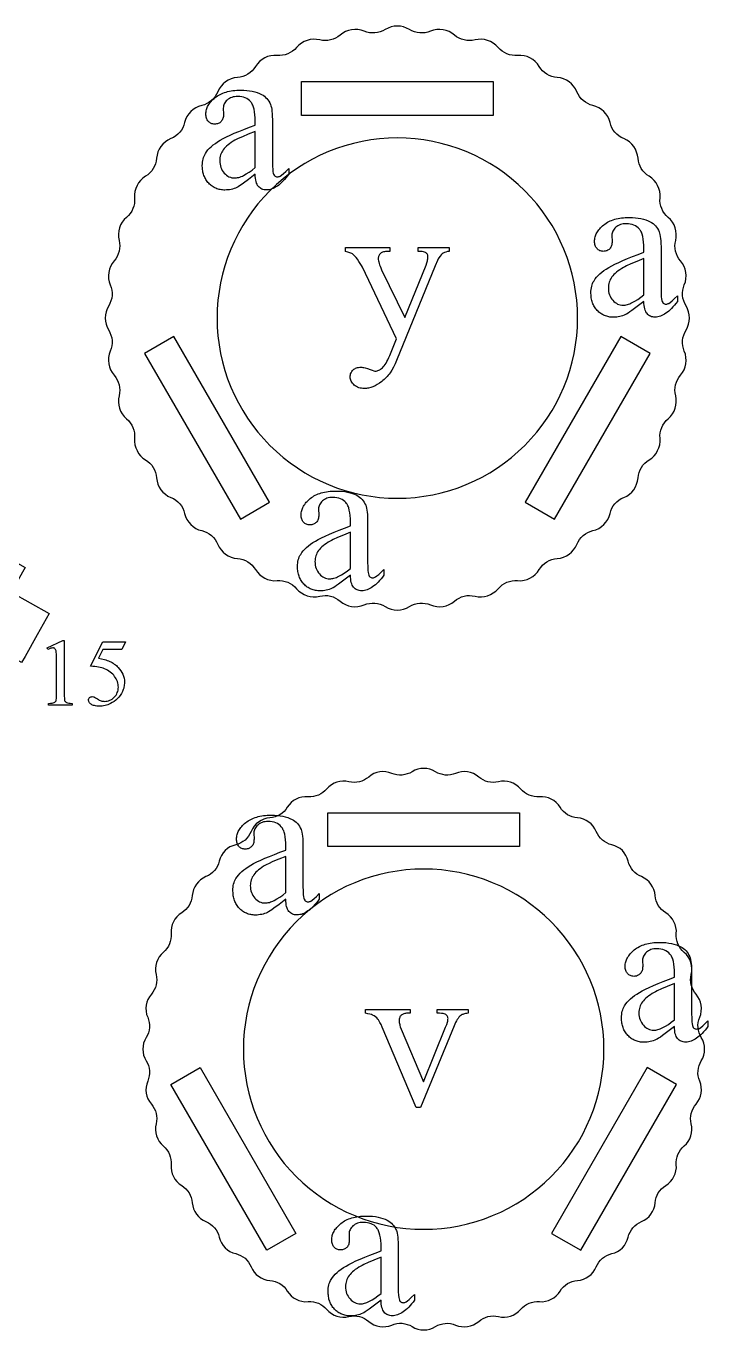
# Model space of a CAD drawing. Extents: x 7 to 905, y -397 to 592.
# Drawn here: x 419 to 515.9, y 305.8 to 491 of the extents above; entities that cross this region are included whole.
import ezdxf

# ---------------------------------------------------------------- set-up
doc = ezdxf.new("R2010")
doc.units = 0
doc.header["$MEASUREMENT"] = 0
for name, color, linetype in [('EXT', 1, 'CONTINUOUS'), ('INT', 5, 'CONTINUOUS'), ('POCKET_2_4MM', 3, 'CONTINUOUS'), ('TEXT', 18, 'CONTINUOUS')]:
    doc.layers.add(name, color=color, linetype=linetype)

msp = doc.modelspace()

# ---------------------------------------------------------------- linework, layer by layer
at = {"layer": 'EXT'}
for points in [[(430.98, 444.84, 0.286149), (431.52, 441.44, -0.244114), (432.22, 438.52, 0.286149), (433.28, 435.25, -0.244114), (434.43, 432.47, 0.286149), (436, 429.4, -0.244114), (437.56, 426.85, 0.286149), (439.59, 424.06, -0.244114), (441.54, 421.78, 0.286149), (443.97, 419.34, -0.244114), (446.25, 417.39, 0.286149), (449.04, 415.37, -0.244114), (451.6, 413.8, 0.286149), (454.67, 412.24, -0.244114), (457.44, 411.09, 0.286149), (460.72, 410.03, -0.244114), (463.63, 409.33, 0.286149), (467.03, 408.79, -0.244114), (470.03, 408.55, 0.286149), (473.47, 408.55, -0.244114), (476.46, 408.79, 0.286149), (479.86, 409.33, -0.244114), (482.78, 410.03, 0.286149), (486.06, 411.09, -0.244114), (488.83, 412.24, 0.286149), (491.9, 413.8, -0.244114), (494.45, 415.37, 0.286149), (497.24, 417.39, -0.244114), (499.52, 419.34, 0.286149), (501.96, 421.78, -0.244114), (503.91, 424.06, 0.286149), (505.93, 426.85, -0.244114), (507.5, 429.4, 0.286149), (509.06, 432.47, -0.244114), (510.21, 435.25, 0.286149), (511.28, 438.52, -0.244114), (511.98, 441.44, 0.286149), (512.51, 444.84, -0.244114), (512.75, 447.83, 0.286149), (512.75, 451.28, -0.244114), (512.51, 454.27, 0.286149), (511.98, 457.67, -0.244114), (511.28, 460.59, 0.286149), (510.21, 463.86, -0.244114), (509.06, 466.63, 0.286149), (507.5, 469.7, -0.244114), (505.93, 472.26, 0.286149), (503.91, 475.05, -0.244114), (501.96, 477.33, 0.286149), (499.52, 479.76, -0.244114), (497.24, 481.71, 0.286149), (494.45, 483.74, -0.244114), (491.9, 485.31, 0.286149), (488.83, 486.87, -0.244114), (486.06, 488.02, 0.286149), (482.78, 489.08, -0.244114), (479.86, 489.78, 0.286149), (476.46, 490.32, -0.244114), (473.47, 490.56, 0.286149), (470.03, 490.56, -0.244114), (467.03, 490.32, 0.286149), (463.63, 489.78, -0.244114), (460.72, 489.08, 0.286149), (457.44, 488.02, -0.244114), (454.67, 486.87, 0.286149), (451.6, 485.31, -0.244114), (449.04, 483.74, 0.286149), (446.25, 481.71, -0.244114), (443.97, 479.76, 0.286149), (441.54, 477.33, -0.244114), (439.59, 475.05, 0.286149), (437.56, 472.26, -0.244114), (436, 469.7, 0.286149), (434.43, 466.63, -0.244114), (433.28, 463.86, 0.286149), (432.22, 460.59, -0.244114), (431.52, 457.67, 0.286149), (430.98, 454.27, -0.244114), (430.75, 451.28, 0.286149), (430.75, 447.83, -0.244114)], [(418.39, 400.62), (412.99, 403.66), (411.02, 400.17), (406.33, 402.83), (381.73, 402.83), (381.73, 410.83, 1), (376.93, 410.83), (376.93, 410.83), (376.93, 402.83), (370.53, 402.83), (370.53, 418.83), (410.53, 418.83), (418.89, 414.1), (416.92, 410.62), (422.32, 407.57), (420.61, 404.52), (418.89, 401.48)], [(436.29, 341.12, 0.286149), (436.81, 337.85, -0.244114), (437.49, 335.04, 0.286149), (438.51, 331.9, -0.244114), (439.61, 329.23, 0.286149), (441.12, 326.28, -0.244114), (442.62, 323.82, 0.286149), (444.57, 321.14, -0.244114), (446.44, 318.95, 0.286149), (448.79, 316.6, -0.244114), (450.98, 314.73, 0.286149), (453.66, 312.78, -0.244114), (456.12, 311.28, 0.286149), (459.07, 309.77, -0.244114), (461.73, 308.67, 0.286149), (464.88, 307.65, -0.244114), (467.69, 306.97, 0.286149), (470.96, 306.45, -0.244114), (473.84, 306.23, 0.286149), (477.15, 306.23, -0.244114), (480.02, 306.45, 0.286149), (483.3, 306.97, -0.244114), (486.1, 307.65, 0.286149), (489.25, 308.67, -0.244114), (491.92, 309.77, 0.286149), (494.87, 311.28, -0.244114), (497.33, 312.78, 0.286149), (500.01, 314.73, -0.244114), (502.2, 316.6, 0.286149), (504.54, 318.95, -0.244114), (506.42, 321.14, 0.286149), (508.36, 323.82, -0.244114), (509.87, 326.28, 0.286149), (511.37, 329.23, -0.244114), (512.48, 331.9, 0.286149), (513.5, 335.04, -0.244114), (514.17, 337.85, 0.286149), (514.69, 341.12, -0.244114), (514.92, 344, 0.286149), (514.92, 347.31, -0.244114), (514.69, 350.18, 0.286149), (514.17, 353.46, -0.244114), (513.5, 356.26, 0.286149), (512.48, 359.41, -0.244114), (511.37, 362.08, 0.286149), (509.87, 365.03, -0.244114), (508.36, 367.49, 0.286149), (506.42, 370.17, -0.244114), (504.54, 372.36, 0.286149), (502.2, 374.7, -0.244114), (500.01, 376.58, 0.286149), (497.33, 378.52, -0.244114), (494.87, 380.03, 0.286149), (491.92, 381.53, -0.244114), (489.25, 382.64, 0.286149), (486.1, 383.66, -0.244114), (483.3, 384.33, 0.286149), (480.02, 384.85, -0.244114), (477.15, 385.08, 0.286149), (473.84, 385.08, -0.244114), (470.96, 384.85, 0.286149), (467.69, 384.33, -0.244114), (464.88, 383.66, 0.286149), (461.73, 382.64, -0.244114), (459.07, 381.53, 0.286149), (456.12, 380.03, -0.244114), (453.66, 378.52, 0.286149), (450.98, 376.58, -0.244114), (448.79, 374.7, 0.286149), (446.44, 372.36, -0.244114), (444.57, 370.17, 0.286149), (442.62, 367.49, -0.244114), (441.12, 365.03, 0.286149), (439.61, 362.08, -0.244114), (438.51, 359.41, 0.286149), (437.49, 356.26, -0.244114), (436.81, 353.46, 0.286149), (436.29, 350.18, -0.244114), (436.07, 347.31, 0.286149), (436.07, 344, -0.244114)]]:
    msp.add_lwpolyline(points, format="xyb", close=True, dxfattribs=at)
at = {"layer": 'INT'}
for points in [[(458.15, 478.35), (458.15, 483.15), (485.35, 483.15), (485.35, 478.35)], [(449.45, 420.98), (453.61, 423.38), (440.01, 446.93), (435.85, 444.53)], [(494.05, 420.98), (507.65, 444.53), (503.49, 446.93), (489.89, 423.38)]]:
    msp.add_lwpolyline(points, close=True, dxfattribs=at)
for points in [[(471.75, 475.15, 0.414214), (446.15, 449.55, 0.414214), (471.75, 423.95, 0.414214), (497.35, 449.55, 0.414214)], [(475.49, 371.25, 0.414214), (449.89, 345.65, 0.414214), (475.49, 320.05, 0.414214), (501.09, 345.65, 0.414214)]]:
    msp.add_lwpolyline(points, format="xyb", close=True, dxfattribs=at)
at = {"layer": 'POCKET_2_4MM'}
for points in [[(461.89, 374.45), (461.89, 379.25), (489.09, 379.25), (489.09, 374.45)], [(453.19, 317.08), (439.59, 340.63), (443.75, 343.03), (457.35, 319.48)], [(497.79, 317.08), (511.39, 340.63), (507.23, 343.03), (493.63, 319.48)]]:
    msp.add_lwpolyline(points, close=True, dxfattribs=at)
at = {"layer": 'TEXT'}
for points in [[(451.57, 469.98), (450.63, 469.26), (449.88, 468.71), (449.58, 468.5), (449.32, 468.33), (449.12, 468.2), (448.96, 468.12), (448.76, 468.03), (448.56, 467.96), (448.35, 467.89), (448.14, 467.84), (447.92, 467.8), (447.71, 467.77), (447.49, 467.76), (447.26, 467.75), (447.09, 467.75), (446.92, 467.76), (446.76, 467.78), (446.59, 467.81), (446.44, 467.84), (446.28, 467.88), (446.13, 467.93), (445.99, 467.99), (445.84, 468.05), (445.71, 468.12), (445.57, 468.2), (445.44, 468.29), (445.31, 468.38), (445.19, 468.48), (445.07, 468.59), (444.96, 468.71), (444.85, 468.83), (444.74, 468.96), (444.65, 469.09), (444.56, 469.23), (444.48, 469.37), (444.4, 469.51), (444.34, 469.66), (444.28, 469.82), (444.22, 469.98), (444.18, 470.14), (444.14, 470.31), (444.11, 470.49), (444.08, 470.67), (444.06, 470.85), (444.05, 471.23), (444.06, 471.47), (444.08, 471.71), (444.11, 471.93), (444.16, 472.15), (444.22, 472.36), (444.3, 472.56), (444.39, 472.76), (444.49, 472.94), (444.66, 473.19), (444.85, 473.44), (445.07, 473.68), (445.32, 473.91), (445.6, 474.15), (445.9, 474.38), (446.23, 474.61), (446.59, 474.83), (447, 475.06), (447.47, 475.3), (447.99, 475.55), (448.59, 475.81), (449.24, 476.09), (449.95, 476.37), (450.73, 476.67), (451.57, 476.98), (451.57, 477.51), (451.56, 478), (451.53, 478.44), (451.48, 478.85), (451.41, 479.22), (451.32, 479.54), (451.27, 479.69), (451.21, 479.83), (451.15, 479.96), (451.08, 480.08), (451.01, 480.19), (450.93, 480.29), (450.76, 480.46), (450.57, 480.62), (450.37, 480.75), (450.14, 480.85), (449.9, 480.93), (449.64, 480.99), (449.36, 481.03), (449.06, 481.04), (448.84, 481.03), (448.62, 481.01), (448.42, 480.97), (448.23, 480.91), (448.05, 480.84), (447.89, 480.76), (447.73, 480.65), (447.59, 480.54), (447.46, 480.41), (447.34, 480.28), (447.25, 480.14), (447.17, 480), (447.11, 479.85), (447.06, 479.7), (447.04, 479.55), (447.03, 479.39), (447.06, 478.53), (447.05, 478.37), (447.04, 478.21), (447.01, 478.07), (446.97, 477.93), (446.92, 477.8), (446.86, 477.69), (446.79, 477.58), (446.71, 477.48), (446.62, 477.4), (446.52, 477.32), (446.42, 477.26), (446.31, 477.21), (446.19, 477.17), (446.07, 477.14), (445.94, 477.12), (445.8, 477.12), (445.67, 477.12), (445.54, 477.14), (445.42, 477.17), (445.31, 477.21), (445.2, 477.27), (445.1, 477.33), (445, 477.41), (444.91, 477.5), (444.83, 477.6), (444.76, 477.71), (444.7, 477.83), (444.65, 477.95), (444.61, 478.09), (444.59, 478.23), (444.57, 478.38), (444.57, 478.55), (444.57, 478.7), (444.59, 478.86), (444.61, 479.01), (444.65, 479.17), (444.69, 479.32), (444.75, 479.47), (444.81, 479.62), (444.89, 479.76), (444.98, 479.91), (445.07, 480.05), (445.18, 480.19), (445.3, 480.33), (445.42, 480.47), (445.56, 480.61), (445.71, 480.74), (445.86, 480.88), (446.03, 481.01), (446.2, 481.13), (446.39, 481.24), (446.58, 481.34), (446.78, 481.44), (446.98, 481.52), (447.2, 481.6), (447.42, 481.67), (447.65, 481.74), (447.89, 481.79), (448.14, 481.83), (448.4, 481.87), (448.66, 481.9), (448.94, 481.92), (449.22, 481.93), (449.51, 481.94), (449.95, 481.93), (450.37, 481.9), (450.76, 481.85), (451.14, 481.79), (451.5, 481.7), (451.84, 481.6), (452.16, 481.48), (452.46, 481.33), (452.67, 481.21), (452.86, 481.07), (453.04, 480.92), (453.21, 480.75), (453.37, 480.56), (453.5, 480.36), (453.63, 480.14), (453.74, 479.9), (453.8, 479.72), (453.86, 479.5), (453.9, 479.24), (453.94, 478.94), (453.97, 478.59), (453.99, 478.21), (454, 477.78), (454, 477.31), (454, 472.72), (454.01, 471.85), (454.02, 471.16), (454.05, 470.66), (454.08, 470.35), (454.12, 470.15), (454.18, 469.99), (454.24, 469.86), (454.28, 469.81), (454.32, 469.77), (454.41, 469.71), (454.5, 469.66), (454.61, 469.63), (454.71, 469.62), (454.83, 469.63), (454.93, 469.65), (455.03, 469.68), (455.13, 469.73), (455.32, 469.87), (455.58, 470.09), (455.91, 470.4), (456.32, 470.8), (456.32, 469.98), (456.11, 469.71), (455.91, 469.46), (455.71, 469.23), (455.5, 469.01), (455.3, 468.81), (455.1, 468.63), (454.9, 468.46), (454.71, 468.32), (454.51, 468.19), (454.31, 468.08), (454.12, 467.98), (453.93, 467.9), (453.73, 467.84), (453.54, 467.8), (453.35, 467.77), (453.16, 467.76), (452.99, 467.77), (452.82, 467.8), (452.66, 467.84), (452.51, 467.89), (452.38, 467.96), (452.25, 468.05), (452.12, 468.15), (452.01, 468.27), (451.91, 468.4), (451.83, 468.56), (451.75, 468.74), (451.69, 468.94), (451.64, 469.17), (451.6, 469.42), (451.58, 469.69)], [(451.57, 470.94), (451.57, 476.08), (450.56, 475.67), (449.74, 475.33), (449.12, 475.05), (448.88, 474.93), (448.69, 474.83), (448.41, 474.67), (448.15, 474.5), (447.91, 474.33), (447.7, 474.17), (447.5, 474), (447.32, 473.82), (447.16, 473.65), (447.03, 473.47), (446.91, 473.29), (446.81, 473.11), (446.72, 472.92), (446.65, 472.73), (446.6, 472.54), (446.56, 472.34), (446.53, 472.13), (446.53, 471.92), (446.54, 471.66), (446.57, 471.42), (446.62, 471.18), (446.69, 470.95), (446.77, 470.74), (446.88, 470.53), (447.01, 470.34), (447.16, 470.16), (447.32, 470), (447.49, 469.85), (447.66, 469.73), (447.84, 469.64), (448.03, 469.56), (448.22, 469.5), (448.42, 469.47), (448.62, 469.46), (448.76, 469.47), (448.91, 469.48), (449.07, 469.51), (449.23, 469.55), (449.39, 469.6), (449.56, 469.67), (449.74, 469.74), (449.92, 469.83), (450.3, 470.04), (450.7, 470.29), (451.12, 470.59)], [(506.77, 451.9), (505.82, 451.18), (505.07, 450.63), (504.77, 450.42), (504.52, 450.25), (504.31, 450.12), (504.16, 450.04), (503.96, 449.95), (503.75, 449.88), (503.54, 449.81), (503.33, 449.76), (503.12, 449.72), (502.9, 449.69), (502.68, 449.67), (502.46, 449.67), (502.29, 449.67), (502.12, 449.68), (501.95, 449.7), (501.79, 449.73), (501.63, 449.76), (501.48, 449.8), (501.33, 449.85), (501.18, 449.91), (501.04, 449.97), (500.9, 450.04), (500.77, 450.12), (500.64, 450.21), (500.51, 450.3), (500.39, 450.4), (500.27, 450.51), (500.15, 450.63), (500.04, 450.75), (499.94, 450.88), (499.84, 451.01), (499.75, 451.14), (499.67, 451.29), (499.6, 451.43), (499.53, 451.58), (499.47, 451.74), (499.42, 451.9), (499.37, 452.06), (499.33, 452.23), (499.3, 452.41), (499.28, 452.58), (499.26, 452.77), (499.24, 453.15), (499.25, 453.39), (499.27, 453.63), (499.31, 453.85), (499.36, 454.07), (499.42, 454.28), (499.49, 454.48), (499.58, 454.68), (499.69, 454.86), (499.85, 455.11), (500.05, 455.35), (500.27, 455.6), (500.51, 455.83), (500.79, 456.07), (501.1, 456.3), (501.43, 456.52), (501.79, 456.75), (502.19, 456.98), (502.66, 457.21), (503.19, 457.47), (503.78, 457.73), (504.43, 458), (505.15, 458.29), (505.93, 458.59), (506.77, 458.9), (506.77, 459.43), (506.76, 459.92), (506.73, 460.36), (506.68, 460.77), (506.61, 461.14), (506.52, 461.46), (506.46, 461.61), (506.41, 461.75), (506.34, 461.88), (506.28, 462), (506.2, 462.11), (506.12, 462.21), (505.96, 462.38), (505.77, 462.53), (505.56, 462.66), (505.34, 462.77), (505.1, 462.85), (504.83, 462.91), (504.56, 462.95), (504.26, 462.96), (504.03, 462.95), (503.82, 462.93), (503.62, 462.89), (503.43, 462.83), (503.25, 462.76), (503.08, 462.68), (502.93, 462.57), (502.78, 462.46), (502.65, 462.33), (502.54, 462.2), (502.44, 462.06), (502.36, 461.92), (502.3, 461.77), (502.26, 461.62), (502.23, 461.47), (502.22, 461.31), (502.25, 460.45), (502.25, 460.29), (502.23, 460.13), (502.2, 459.98), (502.17, 459.85), (502.12, 459.72), (502.06, 459.61), (501.99, 459.5), (501.91, 459.4), (501.82, 459.32), (501.72, 459.24), (501.62, 459.18), (501.51, 459.13), (501.39, 459.09), (501.27, 459.06), (501.14, 459.04), (501, 459.03), (500.87, 459.04), (500.74, 459.06), (500.62, 459.09), (500.5, 459.13), (500.4, 459.18), (500.29, 459.25), (500.2, 459.33), (500.11, 459.42), (500.03, 459.52), (499.96, 459.63), (499.9, 459.74), (499.85, 459.87), (499.81, 460.01), (499.78, 460.15), (499.77, 460.3), (499.76, 460.46), (499.77, 460.62), (499.78, 460.78), (499.81, 460.93), (499.84, 461.09), (499.89, 461.24), (499.94, 461.39), (500.01, 461.54), (500.09, 461.68), (500.17, 461.83), (500.27, 461.97), (500.37, 462.11), (500.49, 462.25), (500.62, 462.39), (500.75, 462.53), (500.9, 462.66), (501.06, 462.8), (501.22, 462.92), (501.4, 463.04), (501.58, 463.16), (501.77, 463.26), (501.97, 463.36), (502.18, 463.44), (502.39, 463.52), (502.62, 463.59), (502.85, 463.65), (503.09, 463.71), (503.34, 463.75), (503.59, 463.79), (503.86, 463.82), (504.13, 463.84), (504.41, 463.85), (504.7, 463.86), (505.14, 463.85), (505.56, 463.82), (505.96, 463.77), (506.34, 463.71), (506.7, 463.62), (507.04, 463.52), (507.35, 463.39), (507.65, 463.25), (507.86, 463.13), (508.06, 462.99), (508.24, 462.84), (508.41, 462.67), (508.56, 462.48), (508.7, 462.28), (508.82, 462.06), (508.93, 461.82), (509, 461.64), (509.05, 461.42), (509.1, 461.16), (509.13, 460.86), (509.16, 460.51), (509.18, 460.12), (509.2, 459.7), (509.2, 459.23), (509.2, 454.64), (509.2, 453.77), (509.22, 453.08), (509.24, 452.58), (509.27, 452.27), (509.32, 452.07), (509.37, 451.91), (509.44, 451.78), (509.48, 451.73), (509.52, 451.69), (509.61, 451.62), (509.7, 451.58), (509.8, 451.55), (509.91, 451.54), (510.02, 451.55), (510.13, 451.57), (510.23, 451.6), (510.32, 451.64), (510.51, 451.78), (510.77, 452.01), (511.11, 452.32), (511.52, 452.72), (511.52, 451.9), (511.31, 451.63), (511.11, 451.38), (510.9, 451.14), (510.7, 450.93), (510.5, 450.73), (510.3, 450.55), (510.1, 450.38), (509.9, 450.24), (509.7, 450.11), (509.51, 449.99), (509.31, 449.9), (509.12, 449.82), (508.93, 449.76), (508.74, 449.72), (508.55, 449.69), (508.36, 449.68), (508.18, 449.69), (508.02, 449.71), (507.86, 449.75), (507.71, 449.81), (507.57, 449.88), (507.44, 449.97), (507.32, 450.07), (507.21, 450.18), (507.11, 450.32), (507.02, 450.48), (506.95, 450.66), (506.88, 450.86), (506.84, 451.09), (506.8, 451.34), (506.78, 451.6)], [(464.37, 459.57), (470.67, 459.57), (470.67, 459.02), (470.36, 459.02), (470.2, 459.02), (470.05, 459), (469.91, 458.98), (469.78, 458.95), (469.66, 458.91), (469.55, 458.86), (469.45, 458.8), (469.37, 458.74), (469.29, 458.66), (469.22, 458.58), (469.16, 458.5), (469.12, 458.41), (469.08, 458.32), (469.05, 458.22), (469.04, 458.12), (469.03, 458.02), (469.04, 457.87), (469.06, 457.7), (469.1, 457.53), (469.16, 457.33), (469.22, 457.13), (469.31, 456.91), (469.41, 456.67), (469.52, 456.43), (472.81, 449.61), (475.83, 457.08), (475.94, 457.38), (476.02, 457.68), (476.05, 457.83), (476.07, 457.97), (476.08, 458.12), (476.08, 458.27), (476.08, 458.4), (476.06, 458.5), (476.03, 458.59), (475.98, 458.67), (475.91, 458.75), (475.83, 458.81), (475.73, 458.87), (475.61, 458.93), (475.46, 458.97), (475.27, 459), (475.02, 459.02), (474.73, 459.02), (474.73, 459.57), (479.12, 459.57), (479.12, 459.02), (478.87, 458.99), (478.64, 458.93), (478.44, 458.87), (478.28, 458.79), (478.13, 458.68), (477.97, 458.53), (477.81, 458.35), (477.63, 458.12), (477.55, 457.97), (477.44, 457.74), (477.13, 456.99), (471.63, 443.51), (471.42, 443.03), (471.2, 442.59), (470.96, 442.17), (470.71, 441.78), (470.58, 441.6), (470.44, 441.43), (470.3, 441.26), (470.16, 441.1), (470.01, 440.95), (469.86, 440.81), (469.7, 440.67), (469.54, 440.54), (469.22, 440.31), (468.9, 440.1), (468.59, 439.93), (468.28, 439.79), (467.97, 439.68), (467.66, 439.6), (467.51, 439.57), (467.36, 439.55), (467.21, 439.54), (467.06, 439.54), (466.84, 439.55), (466.64, 439.57), (466.45, 439.61), (466.26, 439.66), (466.09, 439.73), (465.93, 439.82), (465.77, 439.92), (465.63, 440.04), (465.5, 440.17), (465.38, 440.3), (465.29, 440.44), (465.21, 440.58), (465.15, 440.72), (465.1, 440.88), (465.07, 441.03), (465.07, 441.19), (465.07, 441.34), (465.09, 441.49), (465.12, 441.62), (465.17, 441.75), (465.22, 441.87), (465.29, 441.98), (465.38, 442.09), (465.47, 442.19), (465.58, 442.27), (465.69, 442.35), (465.82, 442.42), (465.95, 442.47), (466.1, 442.51), (466.25, 442.54), (466.41, 442.56), (466.59, 442.56), (466.71, 442.56), (466.85, 442.54), (467, 442.52), (467.16, 442.48), (467.51, 442.38), (467.91, 442.24), (468.18, 442.14), (468.39, 442.07), (468.55, 442.03), (468.65, 442.02), (468.76, 442.02), (468.88, 442.05), (468.99, 442.08), (469.11, 442.13), (469.24, 442.2), (469.36, 442.27), (469.49, 442.37), (469.62, 442.47), (469.75, 442.6), (469.88, 442.76), (470.01, 442.94), (470.14, 443.15), (470.27, 443.38), (470.41, 443.64), (470.54, 443.93), (470.67, 444.24), (471.63, 446.59), (466.78, 456.78), (466.65, 457.02), (466.49, 457.29), (466.3, 457.59), (466.07, 457.92), (465.89, 458.15), (465.73, 458.35), (465.59, 458.5), (465.46, 458.61), (465.37, 458.67), (465.27, 458.72), (465.02, 458.83), (464.72, 458.93), (464.37, 459.02)], [(506.77, 452.85), (506.77, 458), (505.75, 457.59), (504.93, 457.25), (504.31, 456.96), (504.08, 456.85), (503.89, 456.75), (503.61, 456.58), (503.35, 456.42), (503.11, 456.25), (502.89, 456.08), (502.69, 455.91), (502.52, 455.74), (502.36, 455.57), (502.22, 455.39), (502.11, 455.21), (502, 455.03), (501.92, 454.84), (501.85, 454.65), (501.79, 454.45), (501.75, 454.25), (501.73, 454.05), (501.72, 453.84), (501.73, 453.58), (501.76, 453.33), (501.81, 453.1), (501.88, 452.87), (501.97, 452.66), (502.08, 452.45), (502.21, 452.26), (502.36, 452.08), (502.52, 451.92), (502.69, 451.77), (502.86, 451.65), (503.04, 451.55), (503.22, 451.48), (503.42, 451.42), (503.61, 451.39), (503.82, 451.38), (503.96, 451.39), (504.11, 451.4), (504.26, 451.43), (504.42, 451.47), (504.59, 451.52), (504.76, 451.59), (504.93, 451.66), (505.11, 451.75), (505.49, 451.96), (505.9, 452.21), (506.32, 452.51)], [(465.09, 413.01), (464.15, 412.29), (463.4, 411.74), (463.1, 411.53), (462.85, 411.36), (462.64, 411.23), (462.48, 411.15), (462.28, 411.06), (462.08, 410.99), (461.87, 410.93), (461.66, 410.87), (461.45, 410.83), (461.23, 410.81), (461.01, 410.79), (460.79, 410.78), (460.61, 410.79), (460.45, 410.8), (460.28, 410.82), (460.12, 410.84), (459.96, 410.88), (459.81, 410.92), (459.66, 410.97), (459.51, 411.02), (459.37, 411.09), (459.23, 411.16), (459.09, 411.24), (458.96, 411.32), (458.84, 411.41), (458.71, 411.52), (458.6, 411.62), (458.48, 411.74), (458.37, 411.86), (458.27, 411.99), (458.17, 412.12), (458.08, 412.26), (458, 412.4), (457.93, 412.54), (457.86, 412.7), (457.8, 412.85), (457.75, 413.01), (457.7, 413.18), (457.66, 413.34), (457.63, 413.52), (457.6, 413.7), (457.59, 413.88), (457.57, 414.26), (457.58, 414.51), (457.6, 414.74), (457.63, 414.97), (457.68, 415.18), (457.75, 415.39), (457.82, 415.6), (457.91, 415.79), (458.02, 415.97), (458.18, 416.22), (458.37, 416.47), (458.59, 416.71), (458.84, 416.95), (459.12, 417.18), (459.42, 417.41), (459.76, 417.64), (460.12, 417.86), (460.52, 418.09), (460.99, 418.33), (461.52, 418.58), (462.11, 418.84), (462.76, 419.12), (463.48, 419.4), (464.26, 419.7), (465.09, 420.02), (465.09, 420.55), (465.08, 421.03), (465.05, 421.48), (465, 421.88), (464.93, 422.25), (464.84, 422.58), (464.79, 422.72), (464.73, 422.86), (464.67, 422.99), (464.6, 423.11), (464.53, 423.22), (464.45, 423.32), (464.28, 423.5), (464.1, 423.65), (463.89, 423.78), (463.67, 423.88), (463.42, 423.97), (463.16, 424.02), (462.88, 424.06), (462.59, 424.07), (462.36, 424.06), (462.15, 424.04), (461.94, 424), (461.75, 423.95), (461.58, 423.88), (461.41, 423.79), (461.25, 423.69), (461.11, 423.57), (460.98, 423.44), (460.87, 423.31), (460.77, 423.17), (460.69, 423.03), (460.63, 422.89), (460.59, 422.73), (460.56, 422.58), (460.55, 422.42), (460.58, 421.56), (460.58, 421.4), (460.56, 421.24), (460.53, 421.1), (460.49, 420.96), (460.45, 420.84), (460.39, 420.72), (460.32, 420.61), (460.23, 420.52), (460.14, 420.43), (460.05, 420.36), (459.94, 420.29), (459.83, 420.24), (459.72, 420.2), (459.59, 420.17), (459.46, 420.15), (459.33, 420.15), (459.19, 420.15), (459.07, 420.17), (458.95, 420.2), (458.83, 420.24), (458.72, 420.3), (458.62, 420.36), (458.53, 420.44), (458.44, 420.53), (458.35, 420.63), (458.28, 420.74), (458.22, 420.86), (458.18, 420.98), (458.14, 421.12), (458.11, 421.26), (458.09, 421.42), (458.09, 421.58), (458.09, 421.74), (458.11, 421.89), (458.13, 422.05), (458.17, 422.2), (458.22, 422.35), (458.27, 422.5), (458.34, 422.65), (458.41, 422.8), (458.5, 422.94), (458.6, 423.08), (458.7, 423.23), (458.82, 423.37), (458.95, 423.5), (459.08, 423.64), (459.23, 423.78), (459.39, 423.91), (459.55, 424.04), (459.73, 424.16), (459.91, 424.27), (460.1, 424.37), (460.3, 424.47), (460.51, 424.56), (460.72, 424.63), (460.95, 424.71), (461.18, 424.77), (461.42, 424.82), (461.67, 424.87), (461.92, 424.9), (462.19, 424.93), (462.46, 424.95), (462.74, 424.97), (463.03, 424.97), (463.47, 424.96), (463.89, 424.93), (464.29, 424.89), (464.67, 424.82), (465.03, 424.73), (465.36, 424.63), (465.68, 424.51), (465.98, 424.37), (466.19, 424.24), (466.39, 424.11), (466.57, 423.95), (466.74, 423.78), (466.89, 423.59), (467.03, 423.39), (467.15, 423.17), (467.26, 422.94), (467.33, 422.76), (467.38, 422.54), (467.42, 422.27), (467.46, 421.97), (467.49, 421.62), (467.51, 421.24), (467.52, 420.81), (467.53, 420.34), (467.53, 415.75), (467.53, 414.88), (467.55, 414.19), (467.57, 413.7), (467.6, 413.39), (467.65, 413.19), (467.7, 413.02), (467.77, 412.89), (467.8, 412.84), (467.85, 412.8), (467.93, 412.74), (468.03, 412.69), (468.13, 412.66), (468.24, 412.66), (468.35, 412.66), (468.46, 412.68), (468.56, 412.71), (468.65, 412.76), (468.84, 412.9), (469.1, 413.12), (469.44, 413.44), (469.84, 413.84), (469.84, 413.01), (469.64, 412.74), (469.43, 412.49), (469.23, 412.26), (469.03, 412.04), (468.83, 411.84), (468.63, 411.66), (468.43, 411.5), (468.23, 411.35), (468.03, 411.22), (467.84, 411.11), (467.64, 411.01), (467.45, 410.94), (467.26, 410.87), (467.07, 410.83), (466.88, 410.81), (466.69, 410.8), (466.51, 410.8), (466.34, 410.83), (466.19, 410.87), (466.04, 410.92), (465.9, 410.99), (465.77, 411.08), (465.65, 411.18), (465.54, 411.3), (465.44, 411.43), (465.35, 411.59), (465.27, 411.77), (465.21, 411.98), (465.16, 412.2), (465.13, 412.45), (465.1, 412.72)], [(465.09, 413.97), (465.09, 419.12), (464.08, 418.71), (463.26, 418.36), (462.64, 418.08), (462.41, 417.96), (462.22, 417.86), (461.94, 417.7), (461.68, 417.53), (461.44, 417.37), (461.22, 417.2), (461.02, 417.03), (460.84, 416.86), (460.69, 416.68), (460.55, 416.5), (460.43, 416.33), (460.33, 416.14), (460.25, 415.96), (460.18, 415.76), (460.12, 415.57), (460.08, 415.37), (460.06, 415.16), (460.05, 414.96), (460.06, 414.7), (460.09, 414.45), (460.14, 414.21), (460.21, 413.98), (460.3, 413.77), (460.41, 413.57), (460.54, 413.37), (460.68, 413.19), (460.85, 413.03), (461.01, 412.89), (461.19, 412.77), (461.37, 412.67), (461.55, 412.59), (461.74, 412.54), (461.94, 412.5), (462.14, 412.49), (462.29, 412.5), (462.44, 412.52), (462.59, 412.54), (462.75, 412.59), (462.91, 412.64), (463.09, 412.7), (463.26, 412.78), (463.44, 412.86), (463.82, 413.07), (464.22, 413.32), (464.65, 413.62)], [(422.03, 402.67), (424.22, 403.74), (424.44, 403.74), (424.44, 396.14), (424.44, 395.8), (424.46, 395.53), (424.48, 395.33), (424.5, 395.2), (424.54, 395.11), (424.6, 395.04), (424.68, 394.97), (424.77, 394.91), (424.89, 394.87), (425.07, 394.84), (425.3, 394.81), (425.58, 394.8), (425.58, 394.56), (422.19, 394.56), (422.19, 394.8), (422.48, 394.81), (422.72, 394.84), (422.89, 394.87), (423.01, 394.91), (423.1, 394.96), (423.17, 395.02), (423.23, 395.09), (423.27, 395.17), (423.3, 395.29), (423.33, 395.49), (423.34, 395.78), (423.35, 396.14), (423.35, 401), (423.34, 401.45), (423.33, 401.81), (423.31, 402.08), (423.28, 402.26), (423.25, 402.36), (423.21, 402.45), (423.17, 402.52), (423.11, 402.57), (423.05, 402.62), (422.98, 402.65), (422.9, 402.67), (422.81, 402.67), (422.68, 402.66), (422.52, 402.62), (422.34, 402.56), (422.13, 402.47)], [(433.14, 403.56), (432.62, 402.43), (429.91, 402.43), (429.32, 401.22), (429.75, 401.14), (430.15, 401.04), (430.35, 400.98), (430.54, 400.91), (430.72, 400.84), (430.9, 400.76), (431.07, 400.68), (431.23, 400.59), (431.39, 400.49), (431.55, 400.39), (431.7, 400.28), (431.84, 400.16), (431.98, 400.04), (432.11, 399.91), (432.31, 399.68), (432.49, 399.44), (432.64, 399.19), (432.77, 398.93), (432.87, 398.66), (432.93, 398.38), (432.98, 398.09), (432.99, 397.79), (432.99, 397.61), (432.97, 397.44), (432.95, 397.27), (432.92, 397.1), (432.88, 396.94), (432.83, 396.78), (432.77, 396.63), (432.7, 396.47), (432.55, 396.18), (432.37, 395.91), (432.18, 395.67), (431.97, 395.45), (431.75, 395.24), (431.51, 395.06), (431.26, 394.9), (431, 394.76), (430.81, 394.68), (430.61, 394.6), (430.42, 394.54), (430.23, 394.49), (430.03, 394.45), (429.83, 394.42), (429.63, 394.4), (429.43, 394.4), (429.24, 394.4), (429.05, 394.41), (428.89, 394.44), (428.73, 394.47), (428.59, 394.5), (428.47, 394.55), (428.35, 394.61), (428.25, 394.67), (428.17, 394.74), (428.09, 394.81), (428.03, 394.89), (427.98, 394.96), (427.94, 395.04), (427.91, 395.12), (427.89, 395.2), (427.89, 395.28), (427.9, 395.37), (427.92, 395.45), (427.97, 395.53), (428.04, 395.61), (428.12, 395.67), (428.21, 395.71), (428.31, 395.74), (428.42, 395.75), (428.59, 395.74), (428.66, 395.72), (428.73, 395.7), (428.9, 395.6), (429.17, 395.43), (429.29, 395.34), (429.42, 395.27), (429.54, 395.21), (429.67, 395.17), (429.79, 395.13), (429.92, 395.1), (430.05, 395.09), (430.18, 395.08), (430.37, 395.09), (430.55, 395.12), (430.73, 395.16), (430.9, 395.23), (431.07, 395.31), (431.23, 395.41), (431.39, 395.53), (431.54, 395.67), (431.68, 395.82), (431.8, 395.98), (431.9, 396.14), (431.98, 396.32), (432.04, 396.5), (432.09, 396.69), (432.12, 396.89), (432.13, 397.1), (432.12, 397.3), (432.09, 397.5), (432.05, 397.69), (432, 397.89), (431.92, 398.08), (431.83, 398.26), (431.73, 398.44), (431.6, 398.62), (431.47, 398.79), (431.32, 398.95), (431.15, 399.11), (430.98, 399.25), (430.79, 399.38), (430.59, 399.5), (430.38, 399.61), (430.16, 399.71), (429.97, 399.78), (429.76, 399.85), (429.54, 399.9), (429.3, 399.95), (429.05, 399.99), (428.78, 400.02), (428.49, 400.04), (428.18, 400.06), (429.91, 403.56)], [(455.91, 366.95), (454.97, 366.23), (454.22, 365.68), (453.92, 365.47), (453.67, 365.3), (453.46, 365.17), (453.3, 365.09), (453.1, 365), (452.9, 364.93), (452.69, 364.86), (452.48, 364.81), (452.27, 364.77), (452.05, 364.74), (451.83, 364.72), (451.61, 364.72), (451.43, 364.72), (451.26, 364.73), (451.1, 364.75), (450.94, 364.78), (450.78, 364.81), (450.63, 364.85), (450.48, 364.9), (450.33, 364.96), (450.19, 365.02), (450.05, 365.09), (449.91, 365.17), (449.78, 365.26), (449.66, 365.35), (449.53, 365.45), (449.41, 365.56), (449.3, 365.68), (449.19, 365.8), (449.09, 365.93), (448.99, 366.06), (448.9, 366.19), (448.82, 366.34), (448.75, 366.48), (448.68, 366.63), (448.62, 366.79), (448.56, 366.95), (448.52, 367.11), (448.48, 367.28), (448.45, 367.46), (448.42, 367.63), (448.41, 367.82), (448.39, 368.2), (448.4, 368.44), (448.42, 368.68), (448.45, 368.9), (448.5, 369.12), (448.56, 369.33), (448.64, 369.53), (448.73, 369.73), (448.83, 369.91), (449, 370.16), (449.19, 370.4), (449.41, 370.65), (449.66, 370.88), (449.94, 371.12), (450.24, 371.35), (450.58, 371.58), (450.94, 371.8), (451.34, 372.03), (451.81, 372.26), (452.34, 372.52), (452.93, 372.78), (453.58, 373.05), (454.3, 373.34), (455.07, 373.64), (455.91, 373.95), (455.91, 374.48), (455.9, 374.97), (455.87, 375.41), (455.82, 375.82), (455.75, 376.19), (455.66, 376.51), (455.61, 376.66), (455.55, 376.8), (455.49, 376.93), (455.42, 377.05), (455.35, 377.16), (455.27, 377.26), (455.1, 377.43), (454.91, 377.58), (454.71, 377.71), (454.48, 377.82), (454.24, 377.9), (453.98, 377.96), (453.7, 378), (453.41, 378.01), (453.18, 378), (452.97, 377.98), (452.76, 377.94), (452.57, 377.88), (452.39, 377.81), (452.23, 377.73), (452.07, 377.62), (451.93, 377.51), (451.8, 377.38), (451.69, 377.25), (451.59, 377.11), (451.51, 376.97), (451.45, 376.82), (451.41, 376.67), (451.38, 376.52), (451.37, 376.36), (451.4, 375.5), (451.39, 375.34), (451.38, 375.18), (451.35, 375.03), (451.31, 374.9), (451.26, 374.77), (451.21, 374.66), (451.13, 374.55), (451.05, 374.45), (450.96, 374.37), (450.87, 374.29), (450.76, 374.23), (450.65, 374.18), (450.54, 374.14), (450.41, 374.11), (450.28, 374.09), (450.15, 374.08), (450.01, 374.09), (449.89, 374.11), (449.77, 374.14), (449.65, 374.18), (449.54, 374.23), (449.44, 374.3), (449.34, 374.38), (449.25, 374.47), (449.17, 374.57), (449.1, 374.68), (449.04, 374.79), (448.99, 374.92), (448.96, 375.06), (448.93, 375.2), (448.91, 375.35), (448.91, 375.51), (448.91, 375.67), (448.93, 375.83), (448.95, 375.98), (448.99, 376.14), (449.03, 376.29), (449.09, 376.44), (449.16, 376.59), (449.23, 376.73), (449.32, 376.88), (449.41, 377.02), (449.52, 377.16), (449.64, 377.3), (449.76, 377.44), (449.9, 377.58), (450.05, 377.71), (450.21, 377.85), (450.37, 377.97), (450.55, 378.09), (450.73, 378.21), (450.92, 378.31), (451.12, 378.41), (451.33, 378.49), (451.54, 378.57), (451.77, 378.64), (452, 378.7), (452.24, 378.76), (452.49, 378.8), (452.74, 378.84), (453.01, 378.87), (453.28, 378.89), (453.56, 378.9), (453.85, 378.91), (454.29, 378.9), (454.71, 378.87), (455.11, 378.82), (455.49, 378.76), (455.84, 378.67), (456.18, 378.57), (456.5, 378.44), (456.8, 378.3), (457.01, 378.18), (457.2, 378.04), (457.39, 377.89), (457.55, 377.72), (457.71, 377.53), (457.85, 377.33), (457.97, 377.11), (458.08, 376.87), (458.14, 376.69), (458.2, 376.47), (458.24, 376.21), (458.28, 375.91), (458.31, 375.56), (458.33, 375.17), (458.34, 374.75), (458.35, 374.28), (458.35, 369.69), (458.35, 368.82), (458.37, 368.13), (458.39, 367.63), (458.42, 367.32), (458.46, 367.12), (458.52, 366.96), (458.59, 366.83), (458.62, 366.78), (458.66, 366.74), (458.75, 366.67), (458.85, 366.63), (458.95, 366.6), (459.05, 366.59), (459.17, 366.6), (459.28, 366.62), (459.38, 366.65), (459.47, 366.69), (459.66, 366.83), (459.92, 367.06), (460.26, 367.37), (460.66, 367.77), (460.66, 366.95), (460.46, 366.68), (460.25, 366.43), (460.05, 366.19), (459.85, 365.98), (459.64, 365.78), (459.44, 365.6), (459.25, 365.43), (459.05, 365.29), (458.85, 365.16), (458.66, 365.04), (458.46, 364.95), (458.27, 364.87), (458.08, 364.81), (457.88, 364.77), (457.69, 364.74), (457.51, 364.73), (457.33, 364.74), (457.16, 364.76), (457.01, 364.8), (456.86, 364.86), (456.72, 364.93), (456.59, 365.02), (456.47, 365.12), (456.36, 365.23), (456.26, 365.37), (456.17, 365.53), (456.09, 365.71), (456.03, 365.91), (455.98, 366.14), (455.95, 366.39), (455.92, 366.65)], [(455.91, 367.9), (455.91, 373.05), (454.9, 372.64), (454.08, 372.3), (453.46, 372.01), (453.22, 371.9), (453.04, 371.8), (452.76, 371.64), (452.5, 371.47), (452.26, 371.3), (452.04, 371.13), (451.84, 370.96), (451.66, 370.79), (451.51, 370.62), (451.37, 370.44), (451.25, 370.26), (451.15, 370.08), (451.06, 369.89), (450.99, 369.7), (450.94, 369.5), (450.9, 369.3), (450.88, 369.1), (450.87, 368.89), (450.88, 368.63), (450.91, 368.38), (450.96, 368.15), (451.03, 367.92), (451.12, 367.71), (451.23, 367.5), (451.35, 367.31), (451.5, 367.13), (451.66, 366.97), (451.83, 366.82), (452.01, 366.7), (452.19, 366.6), (452.37, 366.53), (452.56, 366.47), (452.76, 366.44), (452.96, 366.43), (453.11, 366.44), (453.25, 366.45), (453.41, 366.48), (453.57, 366.52), (453.73, 366.57), (453.9, 366.64), (454.08, 366.71), (454.26, 366.8), (454.64, 367.01), (455.04, 367.26), (455.47, 367.56)], [(511.11, 348.86), (510.17, 348.15), (509.42, 347.6), (509.11, 347.38), (508.86, 347.22), (508.66, 347.09), (508.5, 347.01), (508.3, 346.92), (508.09, 346.84), (507.89, 346.78), (507.68, 346.73), (507.46, 346.69), (507.25, 346.66), (507.03, 346.64), (506.8, 346.64), (506.63, 346.64), (506.46, 346.65), (506.29, 346.67), (506.13, 346.7), (505.97, 346.73), (505.82, 346.77), (505.67, 346.82), (505.52, 346.88), (505.38, 346.94), (505.24, 347.01), (505.11, 347.09), (504.98, 347.18), (504.85, 347.27), (504.73, 347.37), (504.61, 347.48), (504.49, 347.6), (504.38, 347.72), (504.28, 347.85), (504.19, 347.98), (504.1, 348.11), (504.02, 348.25), (503.94, 348.4), (503.87, 348.55), (503.81, 348.71), (503.76, 348.87), (503.71, 349.03), (503.68, 349.2), (503.64, 349.37), (503.62, 349.55), (503.6, 349.74), (503.59, 350.12), (503.59, 350.36), (503.61, 350.6), (503.65, 350.82), (503.7, 351.04), (503.76, 351.25), (503.84, 351.45), (503.93, 351.64), (504.03, 351.83), (504.19, 352.08), (504.39, 352.32), (504.61, 352.56), (504.86, 352.8), (505.13, 353.04), (505.44, 353.27), (505.77, 353.49), (506.13, 353.72), (506.54, 353.94), (507, 354.18), (507.53, 354.43), (508.12, 354.7), (508.78, 354.97), (509.49, 355.26), (510.27, 355.56), (511.11, 355.87), (511.11, 356.4), (511.1, 356.89), (511.07, 357.33), (511.02, 357.74), (510.95, 358.1), (510.86, 358.43), (510.81, 358.58), (510.75, 358.72), (510.69, 358.85), (510.62, 358.97), (510.55, 359.08), (510.47, 359.17), (510.3, 359.35), (510.11, 359.5), (509.9, 359.63), (509.68, 359.74), (509.44, 359.82), (509.18, 359.88), (508.9, 359.91), (508.6, 359.93), (508.38, 359.92), (508.16, 359.89), (507.96, 359.86), (507.77, 359.8), (507.59, 359.73), (507.42, 359.64), (507.27, 359.54), (507.13, 359.42), (507, 359.3), (506.88, 359.16), (506.79, 359.03), (506.71, 358.89), (506.65, 358.74), (506.6, 358.59), (506.57, 358.43), (506.57, 358.27), (506.6, 357.42), (506.59, 357.25), (506.57, 357.1), (506.55, 356.95), (506.51, 356.82), (506.46, 356.69), (506.4, 356.58), (506.33, 356.47), (506.25, 356.37), (506.16, 356.29), (506.06, 356.21), (505.96, 356.15), (505.85, 356.1), (505.73, 356.05), (505.61, 356.03), (505.48, 356.01), (505.34, 356), (505.21, 356.01), (505.08, 356.03), (504.96, 356.06), (504.85, 356.1), (504.74, 356.15), (504.64, 356.22), (504.54, 356.3), (504.45, 356.39), (504.37, 356.49), (504.3, 356.6), (504.24, 356.71), (504.19, 356.84), (504.15, 356.98), (504.12, 357.12), (504.11, 357.27), (504.1, 357.43), (504.11, 357.59), (504.12, 357.75), (504.15, 357.9), (504.18, 358.05), (504.23, 358.21), (504.29, 358.36), (504.35, 358.5), (504.43, 358.65), (504.51, 358.8), (504.61, 358.94), (504.72, 359.08), (504.83, 359.22), (504.96, 359.36), (505.1, 359.5), (505.24, 359.63), (505.4, 359.76), (505.57, 359.89), (505.74, 360.01), (505.92, 360.12), (506.12, 360.23), (506.31, 360.32), (506.52, 360.41), (506.74, 360.49), (506.96, 360.56), (507.19, 360.62), (507.43, 360.68), (507.68, 360.72), (507.94, 360.76), (508.2, 360.79), (508.47, 360.81), (508.76, 360.82), (509.04, 360.83), (509.48, 360.82), (509.9, 360.79), (510.3, 360.74), (510.68, 360.67), (511.04, 360.59), (511.38, 360.49), (511.7, 360.36), (511.99, 360.22), (512.2, 360.1), (512.4, 359.96), (512.58, 359.81), (512.75, 359.63), (512.9, 359.45), (513.04, 359.25), (513.17, 359.03), (513.28, 358.79), (513.34, 358.61), (513.39, 358.39), (513.44, 358.13), (513.48, 357.82), (513.51, 357.48), (513.53, 357.09), (513.54, 356.66), (513.54, 356.19), (513.54, 351.61), (513.55, 350.74), (513.56, 350.05), (513.58, 349.55), (513.62, 349.24), (513.66, 349.04), (513.71, 348.88), (513.78, 348.75), (513.82, 348.7), (513.86, 348.66), (513.95, 348.59), (514.04, 348.55), (514.14, 348.52), (514.25, 348.51), (514.36, 348.52), (514.47, 348.54), (514.57, 348.57), (514.66, 348.61), (514.85, 348.75), (515.12, 348.98), (515.45, 349.29), (515.86, 349.69), (515.86, 348.86), (515.65, 348.6), (515.45, 348.35), (515.24, 348.11), (515.04, 347.9), (514.84, 347.7), (514.64, 347.52), (514.44, 347.35), (514.24, 347.21), (514.05, 347.08), (513.85, 346.96), (513.66, 346.87), (513.46, 346.79), (513.27, 346.73), (513.08, 346.69), (512.89, 346.66), (512.7, 346.65), (512.53, 346.66), (512.36, 346.68), (512.2, 346.72), (512.05, 346.78), (511.91, 346.85), (511.78, 346.93), (511.66, 347.04), (511.55, 347.15), (511.45, 347.29), (511.36, 347.45), (511.29, 347.63), (511.23, 347.83), (511.18, 348.06), (511.14, 348.3), (511.12, 348.57)], [(511.11, 349.82), (511.11, 354.97), (510.09, 354.56), (509.28, 354.21), (508.66, 353.93), (508.42, 353.82), (508.23, 353.72), (507.95, 353.55), (507.69, 353.39), (507.45, 353.22), (507.23, 353.05), (507.04, 352.88), (506.86, 352.71), (506.7, 352.54), (506.57, 352.36), (506.45, 352.18), (506.35, 352), (506.26, 351.81), (506.19, 351.62), (506.14, 351.42), (506.1, 351.22), (506.07, 351.02), (506.06, 350.81), (506.07, 350.55), (506.1, 350.3), (506.15, 350.07), (506.22, 349.84), (506.31, 349.62), (506.42, 349.42), (506.55, 349.23), (506.7, 349.05), (506.86, 348.88), (507.03, 348.74), (507.2, 348.62), (507.38, 348.52), (507.57, 348.45), (507.76, 348.39), (507.96, 348.36), (508.16, 348.35), (508.3, 348.35), (508.45, 348.37), (508.6, 348.4), (508.76, 348.44), (508.93, 348.49), (509.1, 348.56), (509.28, 348.63), (509.46, 348.72), (509.84, 348.92), (510.24, 349.18), (510.66, 349.48)], [(467.24, 351.3), (473.59, 351.3), (473.59, 350.75), (473.18, 350.75), (473.04, 350.75), (472.91, 350.74), (472.79, 350.71), (472.67, 350.68), (472.57, 350.64), (472.47, 350.6), (472.38, 350.54), (472.3, 350.47), (472.23, 350.4), (472.17, 350.32), (472.12, 350.24), (472.08, 350.14), (472.04, 350.05), (472.02, 349.94), (472, 349.84), (472, 349.72), (472, 349.59), (472.02, 349.45), (472.04, 349.31), (472.08, 349.16), (472.12, 349), (472.17, 348.84), (472.31, 348.5), (475.45, 341.03), (478.61, 348.78), (478.76, 349.16), (478.86, 349.5), (478.9, 349.65), (478.93, 349.79), (478.94, 349.92), (478.95, 350.03), (478.94, 350.13), (478.92, 350.22), (478.88, 350.3), (478.83, 350.37), (478.74, 350.47), (478.64, 350.56), (478.54, 350.62), (478.42, 350.67), (478.26, 350.71), (478.04, 350.73), (477.75, 350.75), (477.4, 350.75), (477.4, 351.3), (481.81, 351.3), (481.81, 350.75), (481.62, 350.74), (481.45, 350.71), (481.3, 350.68), (481.16, 350.65), (481.03, 350.6), (480.92, 350.56), (480.83, 350.5), (480.75, 350.44), (480.62, 350.32), (480.49, 350.19), (480.37, 350.03), (480.26, 349.85), (480.14, 349.66), (480.03, 349.45), (479.92, 349.22), (479.82, 348.97), (475.02, 337.38), (474.42, 337.38), (469.6, 348.78), (469.44, 349.15), (469.28, 349.46), (469.13, 349.72), (469.05, 349.83), (468.98, 349.92), (468.82, 350.09), (468.64, 350.24), (468.44, 350.38), (468.22, 350.5), (468.07, 350.57), (467.85, 350.63), (467.57, 350.69), (467.24, 350.75)], [(469.44, 309.98), (468.49, 309.26), (467.74, 308.71), (467.44, 308.5), (467.19, 308.33), (466.98, 308.2), (466.83, 308.12), (466.63, 308.03), (466.42, 307.96), (466.21, 307.89), (466, 307.84), (465.79, 307.8), (465.57, 307.77), (465.35, 307.76), (465.13, 307.75), (464.96, 307.75), (464.79, 307.77), (464.62, 307.78), (464.46, 307.81), (464.3, 307.84), (464.15, 307.89), (464, 307.93), (463.85, 307.99), (463.71, 308.05), (463.57, 308.13), (463.44, 308.2), (463.31, 308.29), (463.18, 308.38), (463.06, 308.48), (462.94, 308.59), (462.82, 308.71), (462.71, 308.83), (462.61, 308.96), (462.51, 309.09), (462.43, 309.23), (462.34, 309.37), (462.27, 309.51), (462.2, 309.66), (462.14, 309.82), (462.09, 309.98), (462.04, 310.14), (462, 310.31), (461.97, 310.49), (461.95, 310.67), (461.93, 310.85), (461.92, 311.23), (461.92, 311.47), (461.94, 311.71), (461.98, 311.94), (462.03, 312.15), (462.09, 312.36), (462.16, 312.56), (462.25, 312.76), (462.36, 312.94), (462.52, 313.19), (462.72, 313.44), (462.94, 313.68), (463.19, 313.92), (463.46, 314.15), (463.77, 314.38), (464.1, 314.61), (464.46, 314.83), (464.86, 315.06), (465.33, 315.3), (465.86, 315.55), (466.45, 315.81), (467.11, 316.09), (467.82, 316.37), (468.6, 316.67), (469.44, 316.98), (469.44, 317.51), (469.43, 318), (469.4, 318.45), (469.35, 318.85), (469.28, 319.22), (469.19, 319.55), (469.13, 319.69), (469.08, 319.83), (469.01, 319.96), (468.95, 320.08), (468.87, 320.19), (468.8, 320.29), (468.63, 320.46), (468.44, 320.62), (468.23, 320.75), (468.01, 320.85), (467.77, 320.93), (467.51, 320.99), (467.23, 321.03), (466.93, 321.04), (466.7, 321.03), (466.49, 321.01), (466.29, 320.97), (466.1, 320.91), (465.92, 320.84), (465.75, 320.76), (465.6, 320.66), (465.45, 320.54), (465.32, 320.41), (465.21, 320.28), (465.11, 320.14), (465.03, 320), (464.97, 319.85), (464.93, 319.7), (464.9, 319.55), (464.89, 319.39), (464.92, 318.53), (464.92, 318.37), (464.9, 318.21), (464.88, 318.07), (464.84, 317.93), (464.79, 317.81), (464.73, 317.69), (464.66, 317.58), (464.58, 317.49), (464.49, 317.4), (464.39, 317.32), (464.29, 317.26), (464.18, 317.21), (464.06, 317.17), (463.94, 317.14), (463.81, 317.12), (463.67, 317.12), (463.54, 317.12), (463.41, 317.14), (463.29, 317.17), (463.17, 317.21), (463.07, 317.27), (462.96, 317.33), (462.87, 317.41), (462.78, 317.5), (462.7, 317.6), (462.63, 317.71), (462.57, 317.83), (462.52, 317.95), (462.48, 318.09), (462.45, 318.23), (462.44, 318.39), (462.43, 318.55), (462.44, 318.71), (462.45, 318.86), (462.48, 319.02), (462.51, 319.17), (462.56, 319.32), (462.61, 319.47), (462.68, 319.62), (462.76, 319.76), (462.84, 319.91), (462.94, 320.05), (463.04, 320.19), (463.16, 320.33), (463.29, 320.47), (463.43, 320.61), (463.57, 320.74), (463.73, 320.88), (463.9, 321.01), (464.07, 321.13), (464.25, 321.24), (464.44, 321.34), (464.64, 321.44), (464.85, 321.52), (465.07, 321.6), (465.29, 321.67), (465.52, 321.74), (465.76, 321.79), (466.01, 321.84), (466.27, 321.87), (466.53, 321.9), (466.8, 321.92), (467.08, 321.94), (467.37, 321.94), (467.81, 321.93), (468.23, 321.9), (468.63, 321.85), (469.01, 321.79), (469.37, 321.7), (469.71, 321.6), (470.02, 321.48), (470.32, 321.33), (470.53, 321.21), (470.73, 321.07), (470.91, 320.92), (471.08, 320.75), (471.23, 320.56), (471.37, 320.36), (471.49, 320.14), (471.61, 319.9), (471.67, 319.72), (471.72, 319.5), (471.77, 319.24), (471.8, 318.94), (471.83, 318.59), (471.85, 318.21), (471.87, 317.78), (471.87, 317.31), (471.87, 312.72), (471.88, 311.85), (471.89, 311.16), (471.91, 310.67), (471.94, 310.35), (471.99, 310.15), (472.04, 309.99), (472.11, 309.86), (472.15, 309.81), (472.19, 309.77), (472.28, 309.71), (472.37, 309.66), (472.47, 309.63), (472.58, 309.62), (472.69, 309.63), (472.8, 309.65), (472.9, 309.68), (472.99, 309.73), (473.18, 309.87), (473.45, 310.09), (473.78, 310.4), (474.19, 310.8), (474.19, 309.98), (473.98, 309.71), (473.78, 309.46), (473.57, 309.23), (473.37, 309.01), (473.17, 308.81), (472.97, 308.63), (472.77, 308.47), (472.57, 308.32), (472.37, 308.19), (472.18, 308.08), (471.98, 307.98), (471.79, 307.9), (471.6, 307.84), (471.41, 307.8), (471.22, 307.77), (471.03, 307.77), (470.85, 307.77), (470.69, 307.8), (470.53, 307.84), (470.38, 307.89), (470.24, 307.96), (470.11, 308.05), (469.99, 308.15), (469.88, 308.27), (469.78, 308.4), (469.69, 308.56), (469.62, 308.74), (469.56, 308.95), (469.51, 309.17), (469.47, 309.42), (469.45, 309.69)], [(469.44, 310.94), (469.44, 316.08), (468.42, 315.67), (467.6, 315.33), (466.98, 315.05), (466.75, 314.93), (466.56, 314.83), (466.28, 314.67), (466.02, 314.5), (465.78, 314.34), (465.56, 314.17), (465.36, 314), (465.19, 313.82), (465.03, 313.65), (464.89, 313.47), (464.78, 313.29), (464.68, 313.11), (464.59, 312.92), (464.52, 312.73), (464.46, 312.54), (464.42, 312.34), (464.4, 312.13), (464.39, 311.92), (464.4, 311.67), (464.43, 311.42), (464.48, 311.18), (464.55, 310.95), (464.64, 310.74), (464.75, 310.54), (464.88, 310.34), (465.03, 310.16), (465.19, 310), (465.36, 309.86), (465.53, 309.74), (465.71, 309.64), (465.89, 309.56), (466.09, 309.51), (466.28, 309.47), (466.49, 309.46), (466.63, 309.47), (466.78, 309.48), (466.93, 309.51), (467.09, 309.55), (467.26, 309.61), (467.43, 309.67), (467.6, 309.74), (467.79, 309.83), (468.17, 310.04), (468.57, 310.29), (468.99, 310.59)]]:
    msp.add_lwpolyline(points, close=True, dxfattribs=at)

doc.saveas('drawing.dxf')
